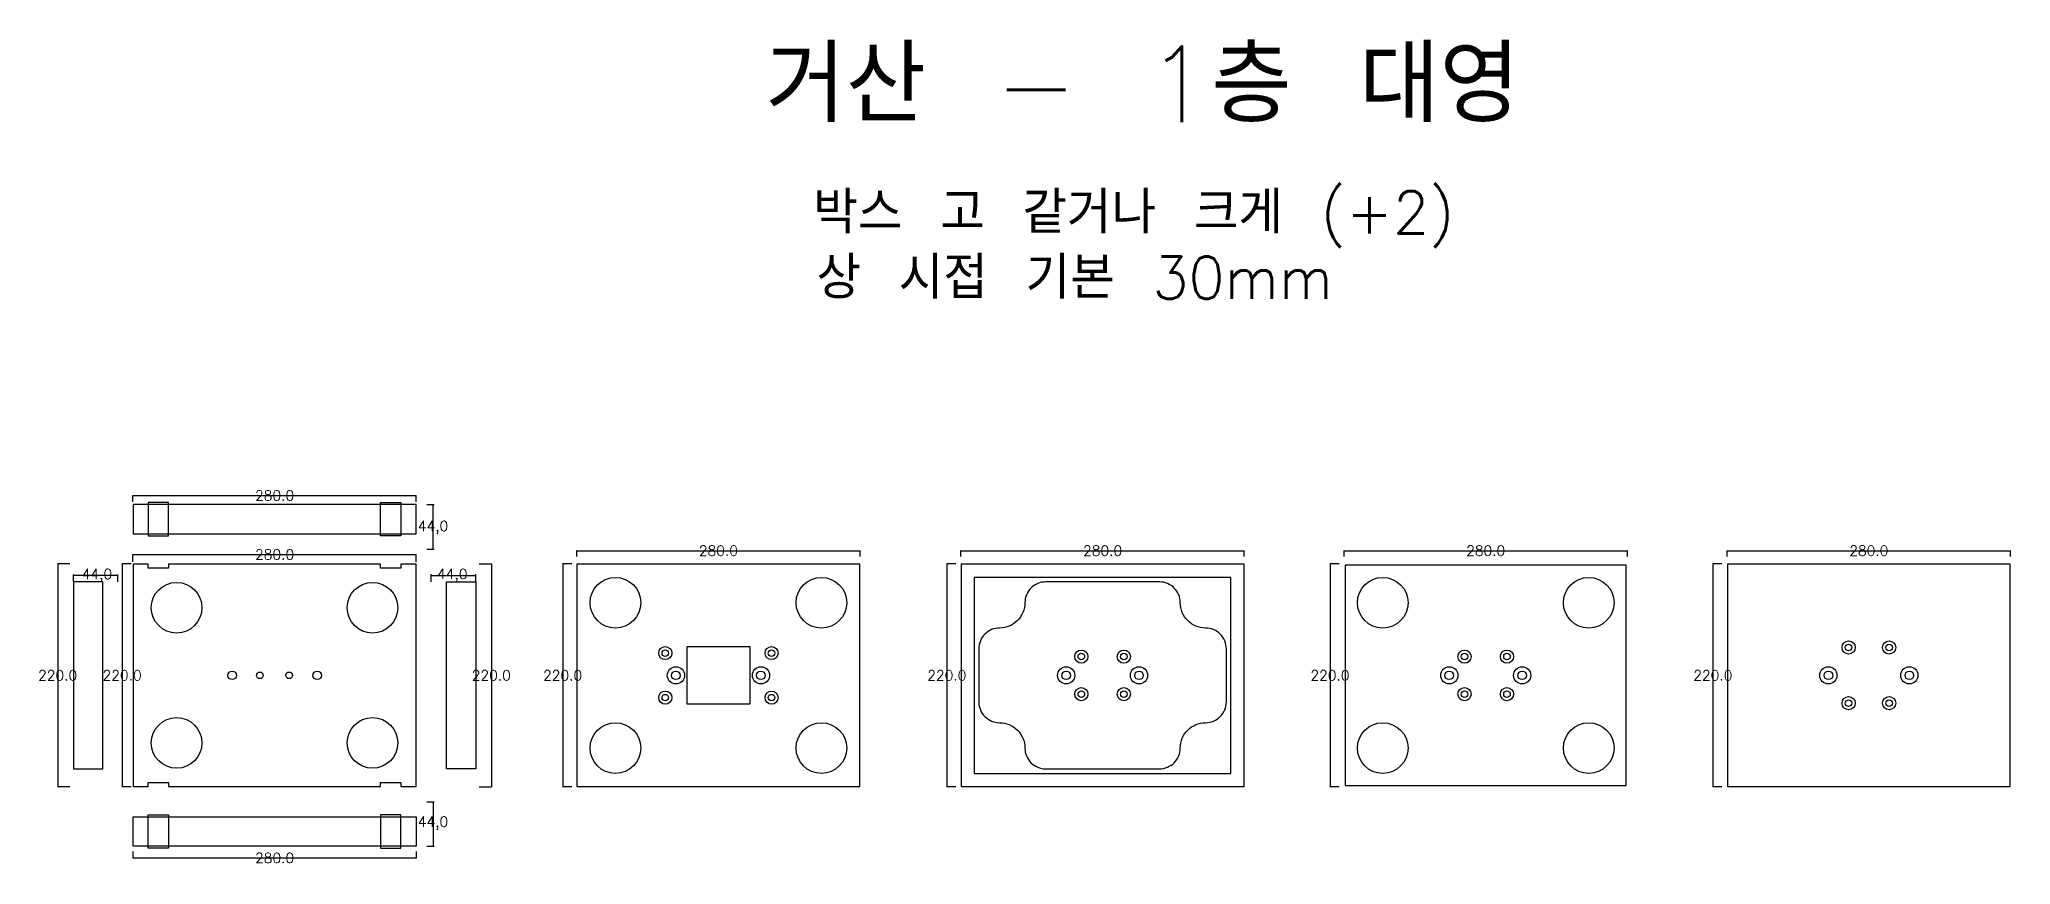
# Model space of a CAD drawing. Header units: millimetres. Extents: x 1328 to 3275, y 129 to 944.
import ezdxf

# ---------------------------------------------------------------- set-up
doc = ezdxf.new("R2010")
doc.units = ezdxf.units.MM
for name, color, linetype in [('TEXT', 7, 'Continuous'), ('볼트 구멍', 7, 'Continuous'), ('치구', 7, 'Continuous'), ('치수', 7, 'Continuous')]:
    doc.layers.add(name, color=color, linetype=linetype)
doc.styles.get("Standard").update_dxf_attribs({"font": 'txt.shx', "bigfont": 'whgtxt.shx'})
doc.dimstyles.new('ISO-25', dxfattribs={"dimtxt": 2.5, "dimasz": 2.5, "dimexe": 1.25, "dimexo": 0.625, "dimtad": 1, "dimtxsty": 'Standard', "dimcen": 2.5, "dimadec": 0, "dimazin": 0, "dimtfac": 1, "dimtmove": 0, "dimatfit": 3, "dimfxl": 0, "dimarcsym": 0})
doc.dimstyles.get("Standard").update_dxf_attribs({"dimtxt": 7, "dimasz": 0.18, "dimexe": 0.18, "dimexo": 0.0625, "dimgap": 0.09, "dimtad": 0, "dimtih": 1, "dimtoh": 1, "dimdec": 1, "dimzin": 0, "dimdsep": 46, "dimtxsty": 'Standard', "dimcen": 0.09, "dimadec": 0, "dimazin": 0, "dimtfac": 1, "dimtdec": 1, "dimtofl": 0, "dimtmove": 0, "dimatfit": 3, "dimfxl": 0, "dimtolj": 1, "dimtzin": 0, "dimarcsym": 0})

# ---------------------------------------------------------------- blocks, each defined once
blk = doc.blocks.new('*D1')
at = {"color": 0, "lineweight": -2}
for p, q in [((1710.7, 484.7), (1718.2, 484.7)), ((1717, 440.7), (1717, 484.7)), ((1710.7, 440.7), (1718.2, 440.7))]:
    blk.add_line(p, q, dxfattribs=at)
for points in [[(1717, 484.7), (1717.4, 482.2), (1716.6, 482.2)], [(1717, 440.7), (1716.6, 443.2), (1717.4, 443.2)]]:
    blk.add_solid(points)
at = {"layer": 'Defpoints'}
for p in [(1710.1, 484.7), (1717, 484.7), (1710.1, 440.7), (1717, 440.7)]:
    blk.add_point(p, dxfattribs=at)
at = {"insert": (1717, 461.9), "char_height": 10, "attachment_point": 5}
blk.add_mtext('44,0', dxfattribs=at)
blk = doc.blocks.new('*D2')
at = {"color": 0, "lineweight": -2}
for p, q in [((1358.2, 426), (1346, 426)), ((1346.2, 426), (1346.2, 206)), ((1358.2, 206), (1346, 206))]:
    blk.add_line(p, q, dxfattribs=at)
for points in [[(1346.2, 426), (1346.2, 425.8), (1346.2, 425.8)], [(1346.2, 206), (1346.2, 206.2), (1346.2, 206.2)]]:
    blk.add_solid(points)
at = {"layer": 'Defpoints'}
for p in [(1346.2, 426), (1358.3, 426), (1346.2, 206), (1358.3, 206)]:
    blk.add_point(p, dxfattribs=at)
at = {"insert": (1346.1, 316), "char_height": 10, "attachment_point": 5}
blk.add_mtext('220.0', dxfattribs=at)
blk = doc.blocks.new('*D3')
at = {"color": 0, "lineweight": -2}
for p, q in [((2616.9, 433.2), (2616.9, 439.2)), ((2616.9, 439), (2896.9, 439)), ((2896.9, 433.2), (2896.9, 439.2))]:
    blk.add_line(p, q, dxfattribs=at)
for points in [[(2616.9, 439), (2617.1, 439), (2617.1, 438.9)], [(2896.9, 439), (2896.7, 438.9), (2896.7, 439)]]:
    blk.add_solid(points)
at = {"layer": 'Defpoints'}
for p in [(2616.9, 439), (2616.9, 433.1), (2896.9, 439), (2896.9, 433.1)]:
    blk.add_point(p, dxfattribs=at)
at = {"insert": (2756.9, 439.1), "char_height": 10, "attachment_point": 5}
blk.add_mtext('280.0', dxfattribs=at)
blk = doc.blocks.new('*D4')
at = {"color": 0, "lineweight": -2}
for p, q in [((1858.9, 433.2), (1858.9, 439.2)), ((1858.9, 439), (2138.9, 439)), ((2138.9, 433.2), (2138.9, 439.2))]:
    blk.add_line(p, q, dxfattribs=at)
for points in [[(1858.9, 439), (1859.1, 439), (1859.1, 438.9)], [(2138.9, 439), (2138.7, 438.9), (2138.7, 439)]]:
    blk.add_solid(points)
at = {"layer": 'Defpoints'}
for p in [(1858.9, 439), (1858.9, 433.1), (2138.9, 439), (2138.9, 433.1)]:
    blk.add_point(p, dxfattribs=at)
at = {"insert": (1998.9, 439.1), "char_height": 10, "attachment_point": 5}
blk.add_mtext('280.0', dxfattribs=at)
blk = doc.blocks.new('*D5')
at = {"color": 0, "lineweight": -2}
for p, q in [((1715.2, 408.3), (1715.2, 415.8)), ((1715.2, 414.6), (1759.2, 414.6)), ((1759.2, 408.3), (1759.2, 415.8))]:
    blk.add_line(p, q, dxfattribs=at)
for points in [[(1715.2, 414.6), (1717.7, 415), (1717.7, 414.1)], [(1759.2, 414.6), (1756.7, 414.1), (1756.7, 415)]]:
    blk.add_solid(points)
at = {"layer": 'Defpoints'}
for p in [(1715.2, 414.6), (1759.2, 414.6), (1715.2, 407.7), (1759.2, 407.7)]:
    blk.add_point(p, dxfattribs=at)
at = {"insert": (1736, 414.6), "char_height": 10, "attachment_point": 5}
blk.add_mtext('44,0', dxfattribs=at)
blk = doc.blocks.new('*D6')
at = {"color": 0, "lineweight": -2}
for p, q in [((1420.4, 427.9), (1420.4, 435.4)), ((1420.4, 435.2), (1700.4, 435.2)), ((1700.4, 427.9), (1700.4, 435.4))]:
    blk.add_line(p, q, dxfattribs=at)
for points in [[(1420.4, 435.2), (1420.6, 435.2), (1420.6, 435.2)], [(1700.4, 435.2), (1700.2, 435.2), (1700.2, 435.2)]]:
    blk.add_solid(points)
at = {"layer": 'Defpoints'}
for p in [(1420.4, 435.2), (1700.4, 435.2), (1420.4, 427.8), (1700.4, 427.8)]:
    blk.add_point(p, dxfattribs=at)
at = {"insert": (1560.4, 435.3), "char_height": 10, "attachment_point": 5}
blk.add_mtext('280.0', dxfattribs=at)
blk = doc.blocks.new('*D7')
at = {"color": 0, "lineweight": -2}
for p, q in [((1361.7, 408.3), (1361.7, 415.7)), ((1405.7, 414.5), (1361.7, 414.5)), ((1405.7, 408.2), (1405.7, 415.7))]:
    blk.add_line(p, q, dxfattribs=at)
for points in [[(1361.7, 414.5), (1364.2, 414.9), (1364.2, 414)], [(1405.7, 414.5), (1403.2, 414), (1403.2, 414.9)]]:
    blk.add_solid(points)
at = {"layer": 'Defpoints'}
for p in [(1361.7, 414.5), (1405.7, 414.5), (1361.7, 407.7), (1405.7, 407.6)]:
    blk.add_point(p, dxfattribs=at)
at = {"insert": (1384.9, 414.5), "char_height": 10, "attachment_point": 5}
blk.add_mtext('44,0', dxfattribs=at)
blk = doc.blocks.new('*D8')
at = {"color": 0, "lineweight": -2}
for p, q in [((1420.4, 142.1), (1420.4, 135.5)), ((1700.4, 142.1), (1700.4, 135.5)), ((1420.4, 135.7), (1700.4, 135.7))]:
    blk.add_line(p, q, dxfattribs=at)
for points in [[(1420.4, 135.7), (1420.6, 135.8), (1420.6, 135.7)], [(1700.4, 135.7), (1700.2, 135.7), (1700.2, 135.8)]]:
    blk.add_solid(points)
at = {"layer": 'Defpoints'}
for p in [(1420.4, 142.1), (1700.4, 142.1), (1420.4, 135.7), (1700.4, 135.7)]:
    blk.add_point(p, dxfattribs=at)
at = {"insert": (1560.4, 135.7), "char_height": 10, "attachment_point": 5}
blk.add_mtext('280.0', dxfattribs=at)
blk = doc.blocks.new('*D9')
at = {"color": 0, "lineweight": -2}
for p, q in [((1710.7, 191.2), (1718.2, 191.2)), ((1717, 191.2), (1717, 147.2)), ((1710.7, 147.2), (1718.2, 147.2))]:
    blk.add_line(p, q, dxfattribs=at)
for points in [[(1717, 191.2), (1717.4, 188.7), (1716.6, 188.7)], [(1717, 147.2), (1716.6, 149.7), (1717.4, 149.7)]]:
    blk.add_solid(points)
at = {"layer": 'Defpoints'}
for p in [(1710.1, 191.2), (1717, 191.2), (1710.1, 147.2), (1717, 147.2)]:
    blk.add_point(p, dxfattribs=at)
at = {"insert": (1717, 170), "char_height": 10, "attachment_point": 5}
blk.add_mtext('44,0', dxfattribs=at)
blk = doc.blocks.new('*D10')
at = {"color": 0, "lineweight": -2}
for p, q in [((1418.9, 426), (1409.7, 426)), ((1409.9, 426), (1409.9, 206)), ((1418.9, 206), (1409.7, 206))]:
    blk.add_line(p, q, dxfattribs=at)
for points in [[(1409.9, 426), (1409.9, 425.8), (1409.9, 425.8)], [(1409.9, 206), (1409.9, 206.2), (1409.9, 206.2)]]:
    blk.add_solid(points)
at = {"layer": 'Defpoints'}
for p in [(1409.9, 426), (1419, 426), (1409.9, 206), (1419, 206)]:
    blk.add_point(p, dxfattribs=at)
at = {"insert": (1409.8, 316), "char_height": 10, "attachment_point": 5}
blk.add_mtext('220.0', dxfattribs=at)
blk = doc.blocks.new('*D11')
at = {"color": 0, "lineweight": -2}
for p, q in [((1762.6, 426), (1774.8, 426)), ((1774.6, 426), (1774.6, 206)), ((1762.6, 206), (1774.8, 206))]:
    blk.add_line(p, q, dxfattribs=at)
for points in [[(1774.6, 426), (1774.7, 425.8), (1774.6, 425.8)], [(1774.6, 206), (1774.6, 206.2), (1774.7, 206.2)]]:
    blk.add_solid(points)
at = {"layer": 'Defpoints'}
for p in [(1762.6, 426), (1774.6, 426), (1762.6, 206), (1774.6, 206)]:
    blk.add_point(p, dxfattribs=at)
at = {"insert": (1774.5, 316), "char_height": 10, "attachment_point": 5}
blk.add_mtext('220.0', dxfattribs=at)
blk = doc.blocks.new('*D12')
at = {"color": 0, "lineweight": -2}
for p, q in [((1854, 426), (1844.9, 426)), ((1845.1, 426), (1845.1, 206)), ((1854, 206), (1844.9, 206))]:
    blk.add_line(p, q, dxfattribs=at)
for points in [[(1845.1, 426), (1845.1, 425.8), (1845.1, 425.8)], [(1845.1, 206), (1845.1, 206.2), (1845.1, 206.2)]]:
    blk.add_solid(points)
at = {"layer": 'Defpoints'}
for p in [(1845.1, 426), (1854, 426), (1845.1, 206), (1854, 206)]:
    blk.add_point(p, dxfattribs=at)
at = {"insert": (1845, 316), "char_height": 10, "attachment_point": 5}
blk.add_mtext('220.0', dxfattribs=at)
blk = doc.blocks.new('*D13')
at = {"color": 0, "lineweight": -2}
for p, q in [((2238.4, 433.2), (2238.4, 439.2)), ((2238.4, 439), (2518.4, 439)), ((2518.4, 433.2), (2518.4, 439.2))]:
    blk.add_line(p, q, dxfattribs=at)
for points in [[(2238.4, 439), (2238.6, 439), (2238.6, 438.9)], [(2518.4, 439), (2518.2, 438.9), (2518.2, 439)]]:
    blk.add_solid(points)
at = {"layer": 'Defpoints'}
for p in [(2238.4, 439), (2238.4, 433.1), (2518.4, 439), (2518.4, 433.1)]:
    blk.add_point(p, dxfattribs=at)
at = {"insert": (2378.4, 439.1), "char_height": 10, "attachment_point": 5}
blk.add_mtext('280.0', dxfattribs=at)
blk = doc.blocks.new('*D14')
at = {"color": 0, "lineweight": -2}
for p, q in [((2233.5, 426), (2224.4, 426)), ((2224.6, 426), (2224.6, 206)), ((2233.5, 206), (2224.4, 206))]:
    blk.add_line(p, q, dxfattribs=at)
for points in [[(2224.6, 426), (2224.6, 425.8), (2224.6, 425.8)], [(2224.6, 206), (2224.6, 206.2), (2224.6, 206.2)]]:
    blk.add_solid(points)
at = {"layer": 'Defpoints'}
for p in [(2224.6, 426), (2233.5, 426), (2224.6, 206), (2233.5, 206)]:
    blk.add_point(p, dxfattribs=at)
at = {"insert": (2224.5, 316), "char_height": 10, "attachment_point": 5}
blk.add_mtext('220.0', dxfattribs=at)
blk = doc.blocks.new('*D15')
at = {"color": 0, "lineweight": -2}
for p, q in [((2612, 426), (2602.9, 426)), ((2603.1, 426), (2603.1, 206)), ((2612, 206), (2602.9, 206))]:
    blk.add_line(p, q, dxfattribs=at)
for points in [[(2603.1, 426), (2603.1, 425.8), (2603.1, 425.8)], [(2603.1, 206), (2603.1, 206.2), (2603.1, 206.2)]]:
    blk.add_solid(points)
at = {"layer": 'Defpoints'}
for p in [(2603.1, 426), (2612, 426), (2603.1, 206), (2612, 206)]:
    blk.add_point(p, dxfattribs=at)
at = {"insert": (2603, 316), "char_height": 10, "attachment_point": 5}
blk.add_mtext('220.0', dxfattribs=at)
blk = doc.blocks.new('*D16')
at = {"color": 0, "lineweight": -2}
for p, q in [((2995.4, 433.2), (2995.4, 439.2)), ((2995.4, 439), (3275.4, 439)), ((3275.4, 433.2), (3275.4, 439.2))]:
    blk.add_line(p, q, dxfattribs=at)
for points in [[(2995.4, 439), (2995.6, 439), (2995.6, 438.9)], [(3275.4, 439), (3275.2, 438.9), (3275.2, 439)]]:
    blk.add_solid(points)
at = {"layer": 'Defpoints'}
for p in [(2995.4, 439), (2995.4, 433.1), (3275.4, 439), (3275.4, 433.1)]:
    blk.add_point(p, dxfattribs=at)
at = {"insert": (3135.4, 439.1), "char_height": 10, "attachment_point": 5}
blk.add_mtext('280.0', dxfattribs=at)
blk = doc.blocks.new('*D17')
at = {"color": 0, "lineweight": -2}
for p, q in [((2990.2, 426), (2981.2, 426)), ((2981.4, 426), (2981.4, 206)), ((2990.2, 206), (2981.2, 206))]:
    blk.add_line(p, q, dxfattribs=at)
for points in [[(2981.4, 426), (2981.4, 425.8), (2981.3, 425.8)], [(2981.4, 206), (2981.3, 206.2), (2981.4, 206.2)]]:
    blk.add_solid(points)
at = {"layer": 'Defpoints'}
for p in [(2981.4, 426), (2990.3, 426), (2981.4, 206), (2990.3, 206)]:
    blk.add_point(p, dxfattribs=at)
at = {"insert": (2981.3, 316), "char_height": 10, "attachment_point": 5}
blk.add_mtext('220.0', dxfattribs=at)
blk = doc.blocks.new('*D18')
at = {"color": 0, "lineweight": -2}
for p, q in [((1420.4, 487.2), (1420.4, 493.7)), ((1420.4, 493.6), (1700.4, 493.6)), ((1700.4, 487.2), (1700.4, 493.7))]:
    blk.add_line(p, q, dxfattribs=at)
for points in [[(1420.4, 493.6), (1420.6, 493.6), (1420.6, 493.5)], [(1700.4, 493.6), (1700.2, 493.5), (1700.2, 493.6)]]:
    blk.add_solid(points)
at = {"layer": 'Defpoints'}
for p in [(1420.4, 493.6), (1420.4, 487.2), (1700.4, 493.6), (1700.4, 487.2)]:
    blk.add_point(p, dxfattribs=at)
at = {"insert": (1560.4, 493.6), "char_height": 10, "attachment_point": 5}
blk.add_mtext('280.0', dxfattribs=at)

msp = doc.modelspace()

# ---------------------------------------------------------------- linework, layer by layer
at = {"layer": '볼트 구멍', "color": 3}
msp.add_lwpolyline([(1967.91, 344.48), (2029.91, 344.48), (2029.91, 287.48), (1967.91, 287.48)], close=True, dxfattribs=at)
at = {"layer": '볼트 구멍', "color": 6}
for centre, radius in [((1946.41, 337.98), 6.5), ((2051.41, 337.98), 6.5), ((2357.41, 334.48), 6.5), ((2399.41, 334.48), 6.5), ((2735.91, 334.48), 6.5), ((2777.91, 334.48), 6.5), ((3115.41, 343.48), 6.5), ((3155.41, 343.48), 6.5), ((1956.91, 315.98), 8.5), ((2040.91, 315.98), 8.5), ((2342.41, 315.98), 8.5), ((2414.41, 315.98), 8.5), ((2720.91, 315.98), 8.5), ((2792.91, 315.98), 8.5), ((3095.41, 315.98), 8.5), ((3175.41, 315.98), 8.5), ((1946.41, 293.98), 6.5), ((2051.41, 293.98), 6.5), ((2357.41, 297.48), 6.5), ((2399.41, 297.48), 6.5), ((2735.91, 297.48), 6.5), ((2777.91, 297.48), 6.5), ((3115.41, 288.48), 6.5), ((3155.41, 288.48), 6.5)]:
    msp.add_circle(centre, radius, dxfattribs=at)
at = {"layer": '볼트 구멍', "color": 3}
for centre, radius in [((1946.41, 337.98), 3.25), ((2051.41, 337.98), 3.25), ((2357.41, 334.48), 3.25), ((2399.41, 334.48), 3.25), ((2735.91, 334.48), 3.25), ((2777.91, 334.48), 3.25), ((3115.41, 343.48), 3.25), ((3155.41, 343.48), 3.25), ((1518.41, 315.98), 4.25), ((1545.91, 315.98), 3.25), ((1574.91, 315.98), 3.25), ((1602.41, 315.98), 4.25), ((1956.91, 315.98), 4.25), ((2040.91, 315.98), 4.25), ((2342.41, 315.98), 4.25), ((2414.41, 315.98), 4.25), ((2720.91, 315.98), 4.25), ((2792.91, 315.98), 4.25), ((3095.41, 315.98), 4.25), ((3175.41, 315.98), 4.25), ((1946.41, 293.98), 3.25), ((2051.41, 293.98), 3.25), ((2357.41, 297.48), 3.25), ((2399.41, 297.48), 3.25), ((2735.91, 297.48), 3.25), ((2777.91, 297.48), 3.25), ((3115.41, 288.48), 3.25), ((3155.41, 288.48), 3.25)]:
    msp.add_circle(centre, radius, dxfattribs=at)
at = {"layer": '치구'}
for points in [[(1420.66, 455.73), (1700.16, 455.73), (1700.16, 484.73), (1420.66, 484.73)], [(1420.66, 206.23), (1435.66, 206.23), (1435.66, 210.23), (1455.66, 210.23), (1455.66, 206.23), (1665.16, 206.23), (1665.16, 210.23), (1685.16, 210.23), (1685.16, 206.23), (1700.16, 206.23), (1700.16, 425.73), (1685.16, 425.73), (1685.16, 421.73), (1665.16, 421.73), (1665.16, 425.73), (1455.66, 425.73), (1455.66, 421.73), (1435.66, 421.73), (1435.66, 425.73), (1420.66, 425.73)], [(1859.16, 425.73), (1859.16, 206.23), (2138.66, 206.23), (2138.66, 425.73)], [(2238.66, 425.73), (2238.66, 206.23), (2518.16, 206.23), (2518.16, 425.73)], [(2251.66, 412.73), (2251.66, 219.23), (2505.16, 219.23), (2505.16, 412.73)], [(2618.16, 424.73), (2618.16, 207.23), (2895.66, 207.23), (2895.66, 424.73)], [(2995.66, 425.73), (2995.66, 206.23), (3275.16, 206.23), (3275.16, 425.73)], [(1390.66, 408.33), (1361.66, 408.33), (1361.66, 223.63), (1390.66, 223.63)], [(1730.16, 408.33), (1759.16, 408.33), (1759.16, 223.63), (1730.16, 223.63)], [(1420.66, 176.23), (1700.16, 176.23), (1700.16, 147.23), (1420.66, 147.23)]]:
    msp.add_lwpolyline(points, close=True, dxfattribs=at)
at = {"layer": '치구', "color": 1}
for points in [[(1435.66, 453.73), (1455.66, 453.73), (1455.66, 486.73), (1435.66, 486.73)], [(1685.16, 453.73), (1665.16, 453.73), (1665.16, 486.73), (1685.16, 486.73)], [(1435.66, 178.23), (1455.66, 178.23), (1455.66, 145.23), (1435.66, 145.23)], [(1685.16, 178.23), (1665.16, 178.23), (1665.16, 145.23), (1685.16, 145.23)]]:
    msp.add_lwpolyline(points, close=True, dxfattribs=at)
at = {"layer": '치구'}
msp.add_lwpolyline([(2256.16, 289.73, 0.4142136), (2276.66, 269.23, -0.4142136), (2301.66, 244.23, 0.4142136), (2322.16, 223.73), (2434.66, 223.73, 0.4142136), (2455.16, 244.23, -0.4142136), (2480.16, 269.23, 0.4142136), (2500.66, 289.73), (2500.66, 342.23, 0.4142136), (2480.16, 362.73, -0.4142136), (2455.16, 387.73, 0.4142136), (2434.66, 408.23), (2322.16, 408.23, 0.4142136), (2301.66, 387.73, -0.4142136), (2276.66, 362.73, 0.4142136), (2256.16, 342.23)], format="xyb", close=True, dxfattribs=at)
for centre in [(1897.16, 387.73), (2100.66, 387.73), (2655.16, 387.73), (2858.66, 387.73), (1463.66, 382.73), (1657.16, 382.73), (1463.66, 249.23), (1657.16, 249.23), (1897.16, 244.23), (2100.66, 244.23), (2655.16, 244.23), (2858.66, 244.23)]:
    msp.add_circle(centre, 25, dxfattribs=at)

# ---------------------------------------------------------------- texts
at = {"layer": 'TEXT', "color": 3}
msp.add_text('거산 - 1층 대영', height=75, dxfattribs=at).set_placement((2045.43, 862.06))
at = {"layer": 'TEXT', "color": 1}
for s, p in [('박스 고 같거나 크게 (+2)', (2092.6, 752.27)), ('상 시접 기본 30mm', (2095.74, 687.87))]:
    msp.add_text(s, height=41.6667, dxfattribs=at).set_placement(p)

# ---------------------------------------------------------------- dimensions: what is measured, and where the dimension line sits
at = {"layer": '치수', "color": 4}
for base, p1, p2, dimstyle, override, picture, middle in [((1700.41, 493.55), (1420.41, 487.16), (1700.41, 487.16), 'Standard', {"dimtxt": 10}, '*D18', (1560.41, 493.55)), ((1759.16, 414.56), (1715.16, 407.71), (1759.16, 407.71), 'ISO-25', {"dimtxt": 10, "dimdec": 1, "dimzin": 0, "dimtdec": 1}, '*D5', (1735.96, 414.56)), ((1700.41, 135.72), (1420.41, 142.12), (1700.41, 142.12), 'Standard', {"dimtxt": 10}, '*D8', (1560.41, 135.72))]:
    dim = msp.add_linear_dim(base=base, p1=p1, p2=p2, dimstyle=dimstyle, override=override, dxfattribs=at)
    dim.commit()
    dim.dimension.update_dxf_attribs({"geometry": picture, "text_midpoint": middle, "dimtype": 128})
for base, p1, p2, angle, picture, middle in [((1716.99, 484.73), (1710.09, 440.73), (1710.09, 484.73), 90, '*D1', (1716.99, 461.95)), ((1361.66, 414.46), (1405.66, 407.6), (1361.66, 407.71), 180, '*D7', (1384.86, 414.46)), ((1716.99, 147.23), (1710.09, 191.23), (1710.09, 147.23), 270, '*D9', (1716.99, 170.02))]:
    dim = msp.add_linear_dim(base=base, p1=p1, p2=p2, angle=angle, dimstyle='ISO-25', override={"dimtxt": 10, "dimdec": 1, "dimzin": 0, "dimtdec": 1}, dxfattribs=at)
    dim.commit()
    dim.dimension.update_dxf_attribs({"geometry": picture, "text_midpoint": middle, "dimtype": 128})
for base, p1, p2, picture, middle in [((1700.41, 435.2), (1420.41, 427.81), (1700.41, 427.81), '*D6', (1560.41, 435.29)), ((2138.91, 438.97), (1858.91, 433.09), (2138.91, 433.09), '*D4', (1998.91, 439.06)), ((2518.41, 438.97), (2238.41, 433.09), (2518.41, 433.09), '*D13', (2378.41, 439.06)), ((2896.91, 438.97), (2616.91, 433.09), (2896.91, 433.09), '*D3', (2756.91, 439.06)), ((3275.41, 438.97), (2995.41, 433.09), (3275.41, 433.09), '*D16', (3135.41, 439.06))]:
    dim = msp.add_linear_dim(base=base, p1=p1, p2=p2, dimstyle='Standard', override={"dimtxt": 10}, dxfattribs=at)
    dim.commit()
    dim.dimension.update_dxf_attribs({"geometry": picture, "text_midpoint": middle})
for base, p1, p2, picture, middle in [((1346.19, 205.98), (1358.26, 425.98), (1358.26, 205.98), '*D2', (1346.1, 315.98)), ((1409.88, 205.98), (1418.95, 425.98), (1418.95, 205.98), '*D10', (1409.79, 315.98)), ((1774.63, 205.98), (1762.56, 425.98), (1762.56, 205.98), '*D11', (1774.54, 315.98)), ((1845.12, 205.98), (1854.02, 425.98), (1854.02, 205.98), '*D12', (1845.03, 315.98)), ((2224.62, 205.98), (2233.52, 425.98), (2233.52, 205.98), '*D14', (2224.53, 315.98)), ((2603.12, 205.98), (2612.02, 425.98), (2612.02, 205.98), '*D15', (2603.03, 315.98)), ((2981.37, 205.98), (2990.27, 425.98), (2990.27, 205.98), '*D17', (2981.28, 315.98))]:
    dim = msp.add_linear_dim(base=base, p1=p1, p2=p2, angle=90, dimstyle='Standard', override={"dimtxt": 10}, dxfattribs=at)
    dim.commit()
    dim.dimension.update_dxf_attribs({"geometry": picture, "text_midpoint": middle})

doc.saveas('drawing.dxf')
